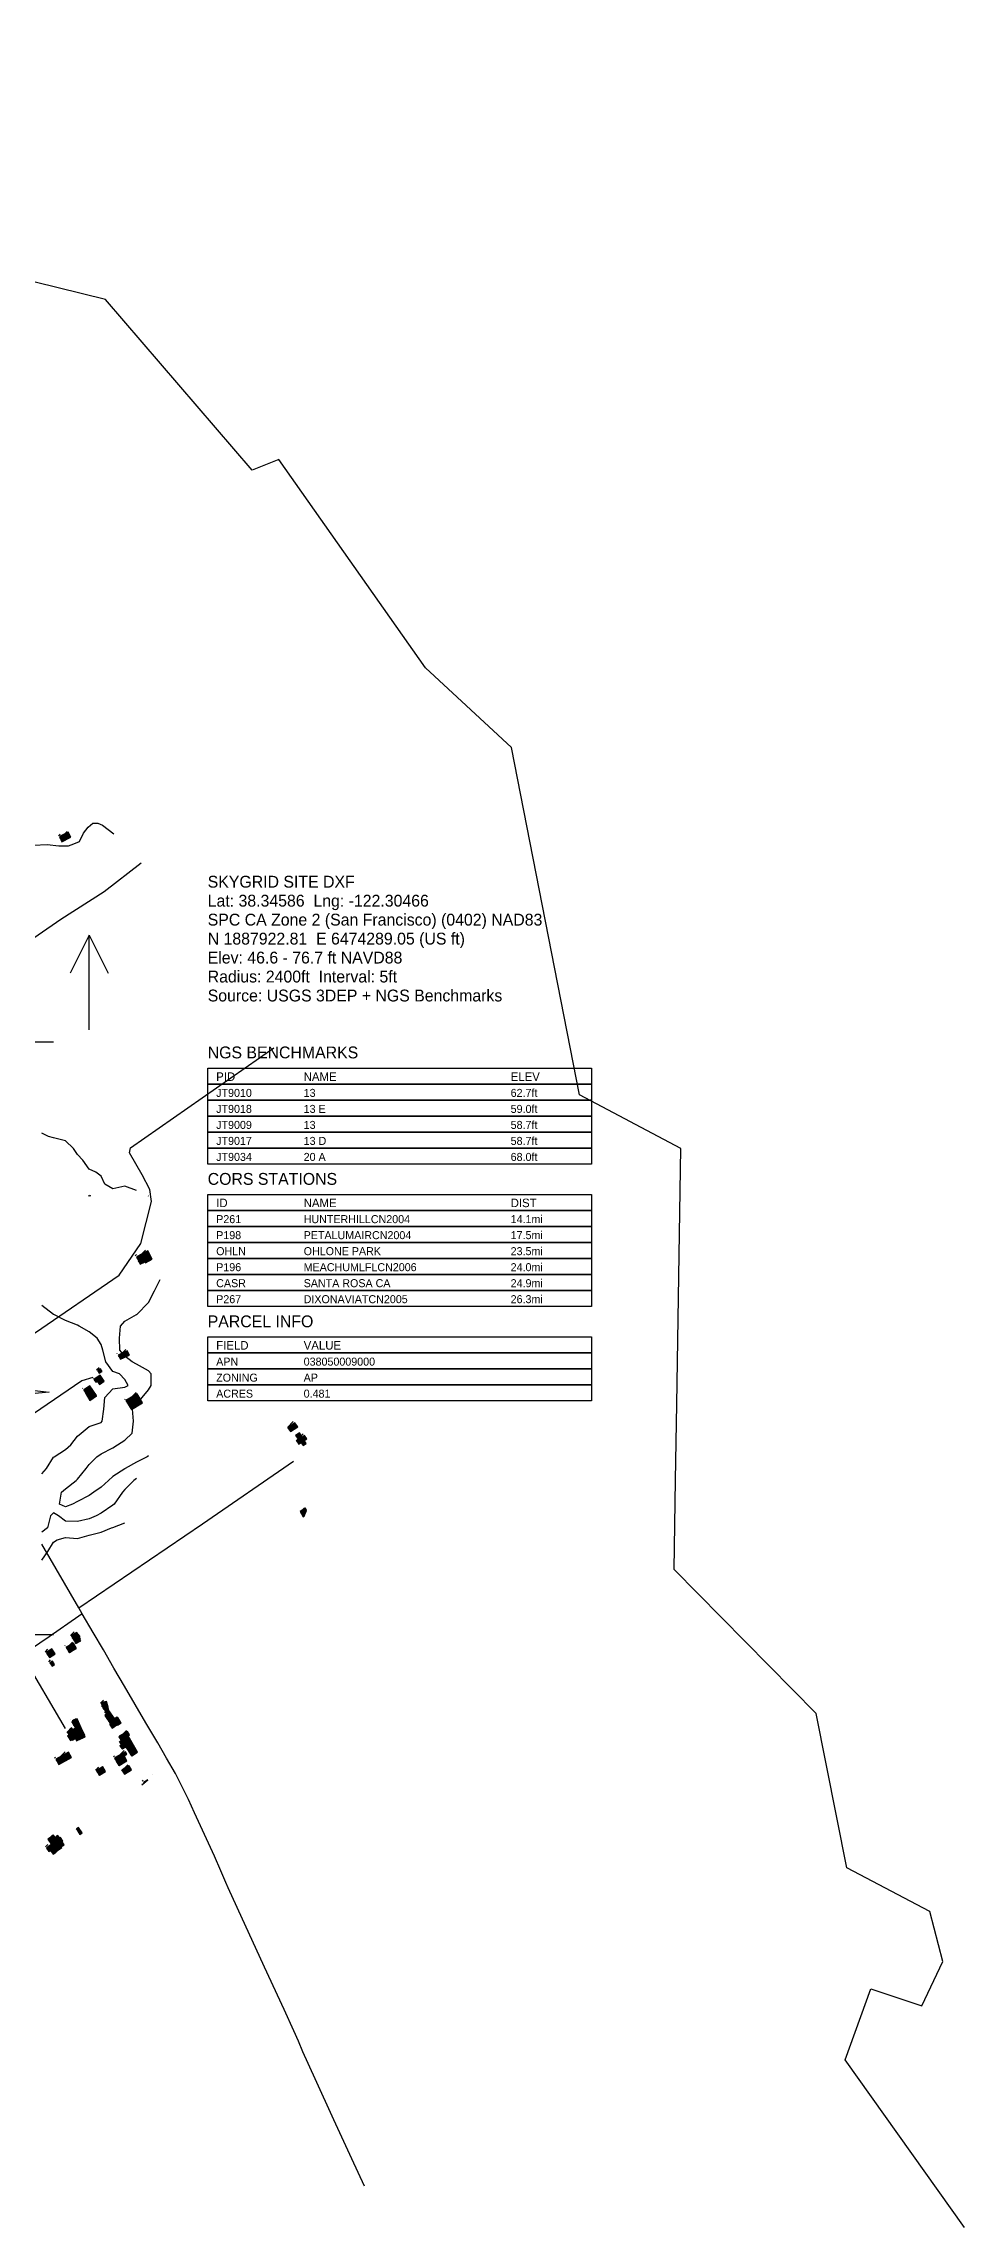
# Model space of a CAD drawing. Extents: x 6376870 to 6544053, y 1818313 to 2076828.
# Drawn here: x 6475978 to 6480641, y 1883458 to 1894475 of the extents above; entities that cross this region are included whole.
import ezdxf

# ---------------------------------------------------------------- set-up
doc = ezdxf.new("R2010")
doc.units = 21
for name, color, linetype in [('BUILDINGS', 9, 'Continuous'), ('CL_LOCAL', 4, 'Continuous'), ('CL_MAJOR', 2, 'Continuous'), ('CONTOUR_INDEX', 150, 'Continuous'), ('CONTOUR_MAJOR', 92, 'Continuous'), ('NORTH_ARROW', 7, 'Continuous'), ('PLSS_QQ', 8, 'Continuous'), ('POWER', 50, 'Continuous'), ('SITE_INFO', 2, 'Continuous')]:
    doc.layers.add(name, color=color, linetype=linetype)

msp = doc.modelspace()

# ---------------------------------------------------------------- hatches: boundary and pattern name
at = {"layer": 'BUILDINGS_HATCH'}
for points in [[(6476071, 1890434), (6476116, 1890458), (6476102, 1890484), (6476058, 1890461)], [(6476528, 1888322), (6476506, 1888365), (6476448, 1888334), (6476467, 1888298), (6476492, 1888310), (6476494, 1888305)], [(6476259, 1887746), (6476274, 1887755), (6476266, 1887768), (6476251, 1887759)], [(6476367, 1887816), (6476413, 1887837), (6476402, 1887859), (6476356, 1887837)], [(6476215, 1887611), (6476246, 1887632), (6476213, 1887682), (6476182, 1887662)], [(6476182, 1887660), (6476195, 1887640), (6476193, 1887639), (6476213, 1887608), (6476246, 1887631), (6476218, 1887671), (6476214, 1887668), (6476207, 1887677)], [(6476262, 1887689), (6476285, 1887705), (6476264, 1887735), (6476233, 1887714), (6476243, 1887700), (6476250, 1887705)], [(6476423, 1887562), (6476479, 1887596), (6476452, 1887641), (6476395, 1887607)], [(6477229, 1887450), (6477265, 1887475), (6477251, 1887495), (6477215, 1887470)], [(6477258, 1887404), (6477270, 1887386), (6477282, 1887393), (6477292, 1887379), (6477308, 1887390), (6477298, 1887405), (6477311, 1887414), (6477300, 1887431), (6477287, 1887423), (6477274, 1887444), (6477254, 1887431), (6477268, 1887410)], [(6477310, 1887051), (6477304, 1887062), (6477277, 1887046), (6477293, 1887019), (6477297, 1887022)], [(6475993, 1886332), (6476008, 1886309), (6476036, 1886326), (6476020, 1886350)], [(6475993, 1886329), (6476008, 1886307), (6476030, 1886320), (6476026, 1886325), (6476032, 1886330), (6476021, 1886347)], [(6476107, 1886332), (6476145, 1886353), (6476130, 1886380), (6476092, 1886359)], [(6476092, 1886358), (6476109, 1886332), (6476142, 1886352), (6476125, 1886377)], [(6476118, 1886418), (6476141, 1886377), (6476166, 1886392), (6476157, 1886408), (6476163, 1886411), (6476155, 1886424), (6476151, 1886421), (6476145, 1886432)], [(6476165, 1886399), (6476147, 1886433), (6476121, 1886419), (6476138, 1886385)], [(6476009, 1886280), (6476021, 1886263), (6476034, 1886272), (6476023, 1886288)], [(6476270, 1886076), (6476281, 1886045), (6476287, 1886047), (6476295, 1886018), (6476288, 1886014), (6476317, 1885972), (6476312, 1885969), (6476325, 1885950), (6476349, 1885966), (6476351, 1885964), (6476369, 1885976), (6476350, 1886005), (6476338, 1885996), (6476326, 1886015), (6476324, 1886014), (6476313, 1886032), (6476308, 1886028), (6476302, 1886044), (6476304, 1886046), (6476301, 1886055), (6476305, 1886057), (6476296, 1886084)], [(6476272, 1886079), (6476279, 1886055), (6476290, 1886035), (6476295, 1886018), (6476290, 1886016), (6476313, 1885977), (6476316, 1885966), (6476326, 1885951), (6476348, 1885964), (6476356, 1885966), (6476371, 1885976), (6476370, 1885978), (6476354, 1886004), (6476337, 1885999), (6476309, 1886039), (6476296, 1886085)], [(6476100, 1885927), (6476107, 1885913), (6476100, 1885910), (6476115, 1885887), (6476122, 1885891), (6476124, 1885888), (6476140, 1885897), (6476146, 1885890), (6476171, 1885904), (6476173, 1885899), (6476183, 1885905), (6476180, 1885911), (6476187, 1885914), (6476144, 1885994), (6476137, 1885990), (6476135, 1885993), (6476124, 1885987), (6476126, 1885985), (6476121, 1885982), (6476139, 1885949), (6476129, 1885943), (6476127, 1885946), (6476113, 1885938), (6476115, 1885935)], [(6476140, 1885948), (6476107, 1885934), (6476114, 1885917), (6476103, 1885912), (6476115, 1885886), (6476140, 1885897), (6476145, 1885885), (6476189, 1885905), (6476148, 1885997), (6476123, 1885985)], [(6476359, 1885906), (6476372, 1885885), (6476363, 1885880), (6476372, 1885864), (6476364, 1885860), (6476376, 1885844), (6476394, 1885854), (6476424, 1885809), (6476454, 1885827), (6476403, 1885909), (6476412, 1885915), (6476402, 1885931)], [(6476454, 1885828), (6476406, 1885911), (6476413, 1885916), (6476403, 1885933), (6476360, 1885908), (6476374, 1885884), (6476366, 1885879), (6476374, 1885866), (6476367, 1885862), (6476377, 1885844), (6476405, 1885860), (6476416, 1885841), (6476409, 1885837), (6476425, 1885810)], [(6476120, 1885800), (6476104, 1885828), (6476040, 1885792), (6476056, 1885765)], [(6476338, 1885799), (6476360, 1885761), (6476400, 1885784), (6476386, 1885809), (6476400, 1885817), (6476393, 1885830)], [(6476346, 1885783), (6476359, 1885760), (6476399, 1885784), (6476385, 1885807)], [(6476246, 1885733), (6476261, 1885711), (6476291, 1885730), (6476277, 1885753)], [(6476292, 1885730), (6476278, 1885753), (6476246, 1885735), (6476260, 1885711)], [(6476374, 1885736), (6476387, 1885717), (6476424, 1885739), (6476412, 1885758)], [(6476476, 1885662), (6476506, 1885687), (6476484, 1885675), (6476488, 1885669)], [(6476001, 1885388), (6476020, 1885361), (6475993, 1885342), (6476005, 1885325), (6476014, 1885331), (6476026, 1885315), (6476070, 1885345), (6476057, 1885364), (6476076, 1885378), (6476063, 1885396), (6476045, 1885383), (6476028, 1885407)], [(6475999, 1885348), (6476027, 1885311), (6476041, 1885321), (6476035, 1885330), (6476083, 1885359), (6476052, 1885405), (6476035, 1885394), (6476027, 1885405), (6476000, 1885388), (6476018, 1885360)], [(6476144, 1885439), (6476162, 1885411), (6476173, 1885419), (6476155, 1885446)]]:
    msp.add_hatch(color=251, dxfattribs=at).paths.add_polyline_path(points)
at = {"layer": 'BUILDINGS_SHADOW'}
h = msp.add_hatch(dxfattribs=at)
h.set_pattern_fill('ANSI31', scale=5)
h.paths.add_polyline_path([(6476065, 1890442), (6476109, 1890465), (6476095, 1890491), (6476051, 1890468)])
h = msp.add_hatch(dxfattribs=at)
h.set_pattern_fill('ANSI31', scale=5)
h.paths.add_polyline_path([(6476521, 1888330), (6476500, 1888372), (6476441, 1888342), (6476460, 1888305), (6476485, 1888318), (6476488, 1888312)])
h = msp.add_hatch(dxfattribs=at)
h.set_pattern_fill('ANSI31', scale=5)
h.paths.add_polyline_path([(6476252, 1887754), (6476267, 1887763), (6476259, 1887775), (6476244, 1887767)])
h = msp.add_hatch(dxfattribs=at)
h.set_pattern_fill('ANSI31', scale=5)
h.paths.add_polyline_path([(6476360, 1887823), (6476406, 1887845), (6476396, 1887866), (6476350, 1887844)])
h = msp.add_hatch(dxfattribs=at)
h.set_pattern_fill('ANSI31', scale=5)
h.paths.add_polyline_path([(6476209, 1887619), (6476240, 1887639), (6476206, 1887689), (6476175, 1887669)])
h = msp.add_hatch(dxfattribs=at)
h.set_pattern_fill('ANSI31', scale=5)
h.paths.add_polyline_path([(6476175, 1887668), (6476188, 1887648), (6476186, 1887646), (6476207, 1887615), (6476239, 1887638), (6476211, 1887678), (6476207, 1887675), (6476200, 1887685)])
h = msp.add_hatch(dxfattribs=at)
h.set_pattern_fill('ANSI31', scale=5)
h.paths.add_polyline_path([(6476255, 1887696), (6476278, 1887712), (6476257, 1887742), (6476227, 1887721), (6476236, 1887707), (6476244, 1887712)])
h = msp.add_hatch(dxfattribs=at)
h.set_pattern_fill('ANSI31', scale=5)
h.paths.add_polyline_path([(6476416, 1887569), (6476473, 1887603), (6476446, 1887648), (6476389, 1887614)])
h = msp.add_hatch(dxfattribs=at)
h.set_pattern_fill('ANSI31', scale=5)
h.paths.add_polyline_path([(6477222, 1887457), (6477258, 1887482), (6477244, 1887502), (6477208, 1887477)])
h = msp.add_hatch(dxfattribs=at)
h.set_pattern_fill('ANSI31', scale=5)
h.paths.add_polyline_path([(6477252, 1887411), (6477264, 1887393), (6477275, 1887401), (6477285, 1887386), (6477301, 1887397), (6477291, 1887413), (6477305, 1887421), (6477293, 1887439), (6477280, 1887430), (6477267, 1887451), (6477248, 1887438), (6477261, 1887417)])
h = msp.add_hatch(dxfattribs=at)
h.set_pattern_fill('ANSI31', scale=5)
h.paths.add_polyline_path([(6477303, 1887059), (6477297, 1887069), (6477270, 1887054), (6477286, 1887027), (6477290, 1887029)])
h = msp.add_hatch(dxfattribs=at)
h.set_pattern_fill('ANSI31', scale=5)
h.paths.add_polyline_path([(6475986, 1886339), (6476001, 1886316), (6476029, 1886334), (6476013, 1886357)])
h = msp.add_hatch(dxfattribs=at)
h.set_pattern_fill('ANSI31', scale=5)
h.paths.add_polyline_path([(6475986, 1886336), (6476001, 1886314), (6476023, 1886328), (6476020, 1886333), (6476026, 1886337), (6476014, 1886355)])
h = msp.add_hatch(dxfattribs=at)
h.set_pattern_fill('ANSI31', scale=5)
h.paths.add_polyline_path([(6476100, 1886340), (6476138, 1886360), (6476123, 1886388), (6476085, 1886367)])
h = msp.add_hatch(dxfattribs=at)
h.set_pattern_fill('ANSI31', scale=5)
h.paths.add_polyline_path([(6476085, 1886365), (6476102, 1886339), (6476135, 1886359), (6476118, 1886384)])
h = msp.add_hatch(dxfattribs=at)
h.set_pattern_fill('ANSI31', scale=5)
h.paths.add_polyline_path([(6476111, 1886425), (6476134, 1886384), (6476159, 1886400), (6476151, 1886415), (6476156, 1886418), (6476149, 1886431), (6476144, 1886428), (6476138, 1886439)])
h = msp.add_hatch(dxfattribs=at)
h.set_pattern_fill('ANSI31', scale=5)
h.paths.add_polyline_path([(6476158, 1886406), (6476140, 1886440), (6476114, 1886427), (6476131, 1886393)])
h = msp.add_hatch(dxfattribs=at)
h.set_pattern_fill('ANSI31', scale=5)
h.paths.add_polyline_path([(6476002, 1886288), (6476014, 1886270), (6476027, 1886279), (6476016, 1886296)])
h = msp.add_hatch(dxfattribs=at)
h.set_pattern_fill('ANSI31', scale=5)
h.paths.add_polyline_path([(6476263, 1886084), (6476274, 1886053), (6476280, 1886054), (6476289, 1886026), (6476281, 1886021), (6476310, 1885979), (6476306, 1885976), (6476318, 1885957), (6476342, 1885974), (6476345, 1885971), (6476362, 1885983), (6476343, 1886012), (6476331, 1886003), (6476319, 1886022), (6476317, 1886021), (6476306, 1886039), (6476302, 1886036), (6476295, 1886052), (6476297, 1886054), (6476294, 1886062), (6476298, 1886064), (6476289, 1886091)])
h = msp.add_hatch(dxfattribs=at)
h.set_pattern_fill('ANSI31', scale=5)
h.paths.add_polyline_path([(6476265, 1886086), (6476272, 1886062), (6476283, 1886042), (6476288, 1886026), (6476283, 1886023), (6476306, 1885985), (6476310, 1885974), (6476319, 1885958), (6476341, 1885972), (6476349, 1885974), (6476364, 1885983), (6476363, 1885986), (6476348, 1886011), (6476331, 1886006), (6476302, 1886046), (6476289, 1886093)])
h = msp.add_hatch(dxfattribs=at)
h.set_pattern_fill('ANSI31', scale=5)
h.paths.add_polyline_path([(6476093, 1885934), (6476100, 1885921), (6476094, 1885917), (6476108, 1885894), (6476115, 1885899), (6476117, 1885895), (6476133, 1885904), (6476139, 1885897), (6476164, 1885912), (6476166, 1885907), (6476177, 1885912), (6476173, 1885918), (6476180, 1885921), (6476138, 1886001), (6476130, 1885998), (6476128, 1886000), (6476118, 1885994), (6476119, 1885992), (6476114, 1885989), (6476133, 1885956), (6476122, 1885950), (6476120, 1885953), (6476106, 1885946), (6476108, 1885943)])
h = msp.add_hatch(dxfattribs=at)
h.set_pattern_fill('ANSI31', scale=5)
h.paths.add_polyline_path([(6476133, 1885956), (6476100, 1885941), (6476107, 1885924), (6476097, 1885919), (6476108, 1885893), (6476133, 1885905), (6476139, 1885893), (6476182, 1885912), (6476141, 1886004), (6476116, 1885993)])
h = msp.add_hatch(dxfattribs=at)
h.set_pattern_fill('ANSI31', scale=5)
h.paths.add_polyline_path([(6476352, 1885913), (6476365, 1885892), (6476356, 1885887), (6476365, 1885871), (6476357, 1885867), (6476369, 1885851), (6476387, 1885861), (6476417, 1885817), (6476447, 1885835), (6476396, 1885917), (6476405, 1885922), (6476395, 1885938)])
h = msp.add_hatch(dxfattribs=at)
h.set_pattern_fill('ANSI31', scale=5)
h.paths.add_polyline_path([(6476448, 1885835), (6476399, 1885919), (6476407, 1885923), (6476397, 1885940), (6476354, 1885915), (6476368, 1885891), (6476359, 1885887), (6476367, 1885873), (6476360, 1885869), (6476370, 1885851), (6476398, 1885867), (6476409, 1885849), (6476402, 1885845), (6476418, 1885818)])
h = msp.add_hatch(dxfattribs=at)
h.set_pattern_fill('ANSI31', scale=5)
h.paths.add_polyline_path([(6476113, 1885807), (6476097, 1885835), (6476033, 1885800), (6476049, 1885772)])
h = msp.add_hatch(dxfattribs=at)
h.set_pattern_fill('ANSI31', scale=5)
h.paths.add_polyline_path([(6476331, 1885806), (6476353, 1885768), (6476393, 1885791), (6476379, 1885816), (6476393, 1885824), (6476386, 1885837)])
h = msp.add_hatch(dxfattribs=at)
h.set_pattern_fill('ANSI31', scale=5)
h.paths.add_polyline_path([(6476339, 1885790), (6476352, 1885767), (6476392, 1885791), (6476378, 1885814)])
h = msp.add_hatch(dxfattribs=at)
h.set_pattern_fill('ANSI31', scale=5)
h.paths.add_polyline_path([(6476239, 1885740), (6476254, 1885718), (6476285, 1885738), (6476270, 1885760)])
h = msp.add_hatch(dxfattribs=at)
h.set_pattern_fill('ANSI31', scale=5)
h.paths.add_polyline_path([(6476285, 1885737), (6476272, 1885760), (6476239, 1885742), (6476253, 1885718)])
h = msp.add_hatch(dxfattribs=at)
h.set_pattern_fill('ANSI31', scale=5)
h.paths.add_polyline_path([(6476367, 1885743), (6476380, 1885724), (6476417, 1885746), (6476405, 1885765)])
h = msp.add_hatch(dxfattribs=at)
h.set_pattern_fill('ANSI31', scale=5)
h.paths.add_polyline_path([(6476469, 1885669), (6476499, 1885694), (6476477, 1885683), (6476481, 1885676)])
h = msp.add_hatch(dxfattribs=at)
h.set_pattern_fill('ANSI31', scale=5)
h.paths.add_polyline_path([(6476137, 1885446), (6476155, 1885419), (6476166, 1885426), (6476148, 1885453)])
h = msp.add_hatch(dxfattribs=at)
h.set_pattern_fill('ANSI31', scale=5)
h.paths.add_polyline_path([(6475994, 1885395), (6476013, 1885368), (6475987, 1885349), (6475999, 1885332), (6476007, 1885339), (6476019, 1885322), (6476063, 1885353), (6476050, 1885372), (6476069, 1885385), (6476056, 1885403), (6476038, 1885390), (6476021, 1885414)])
h = msp.add_hatch(dxfattribs=at)
h.set_pattern_fill('ANSI31', scale=5)
h.paths.add_polyline_path([(6475992, 1885355), (6476020, 1885319), (6476034, 1885328), (6476028, 1885337), (6476077, 1885367), (6476045, 1885412), (6476028, 1885401), (6476020, 1885413), (6475994, 1885395), (6476011, 1885368)])

# ---------------------------------------------------------------- linework, layer by layer
at = {"layer": 'BUILDINGS'}
for points in [[(6476071, 1890434), (6476116, 1890458), (6476102, 1890484), (6476058, 1890461), (6476071, 1890434)], [(6476528, 1888322), (6476506, 1888365), (6476448, 1888334), (6476467, 1888298), (6476492, 1888310), (6476494, 1888305), (6476528, 1888322)], [(6476259, 1887746), (6476274, 1887755), (6476266, 1887768), (6476251, 1887759), (6476259, 1887746)], [(6476367, 1887816), (6476413, 1887837), (6476402, 1887859), (6476356, 1887837), (6476367, 1887816)], [(6476215, 1887611), (6476246, 1887632), (6476213, 1887682), (6476182, 1887662), (6476215, 1887611)], [(6476182, 1887660), (6476195, 1887640), (6476193, 1887639), (6476213, 1887608), (6476246, 1887631), (6476218, 1887671), (6476214, 1887668), (6476207, 1887677), (6476182, 1887660)], [(6476262, 1887689), (6476285, 1887705), (6476264, 1887735), (6476233, 1887714), (6476243, 1887700), (6476250, 1887705), (6476262, 1887689)], [(6476423, 1887562), (6476479, 1887596), (6476452, 1887641), (6476395, 1887607), (6476423, 1887562)], [(6477229, 1887450), (6477265, 1887475), (6477251, 1887495), (6477215, 1887470), (6477229, 1887450)], [(6477258, 1887404), (6477270, 1887386), (6477282, 1887393), (6477292, 1887379), (6477308, 1887390), (6477298, 1887405), (6477311, 1887414), (6477300, 1887431), (6477287, 1887423), (6477274, 1887444), (6477254, 1887431), (6477268, 1887410), (6477258, 1887404)], [(6477310, 1887051), (6477304, 1887062), (6477277, 1887046), (6477293, 1887019), (6477297, 1887022)], [(6475993, 1886332), (6476008, 1886309), (6476036, 1886326), (6476020, 1886350), (6475993, 1886332)], [(6475993, 1886329), (6476008, 1886307), (6476030, 1886320), (6476026, 1886325), (6476032, 1886330), (6476021, 1886347), (6475993, 1886329)], [(6476107, 1886332), (6476145, 1886353), (6476130, 1886380), (6476092, 1886359), (6476107, 1886332)], [(6476092, 1886358), (6476109, 1886332), (6476142, 1886352), (6476125, 1886377), (6476092, 1886358)], [(6476118, 1886418), (6476141, 1886377), (6476166, 1886392), (6476157, 1886408), (6476163, 1886411), (6476155, 1886424), (6476151, 1886421), (6476145, 1886432), (6476118, 1886418)], [(6476165, 1886399), (6476147, 1886433), (6476121, 1886419), (6476138, 1886385), (6476165, 1886399)], [(6476009, 1886280), (6476021, 1886263), (6476034, 1886272), (6476023, 1886288), (6476009, 1886280)], [(6476270, 1886076), (6476281, 1886045), (6476287, 1886047), (6476295, 1886018), (6476288, 1886014), (6476317, 1885972), (6476312, 1885969), (6476325, 1885950), (6476349, 1885966), (6476351, 1885964), (6476369, 1885976), (6476350, 1886005), (6476338, 1885996), (6476326, 1886015), (6476324, 1886014), (6476313, 1886032), (6476308, 1886028), (6476302, 1886044), (6476304, 1886046), (6476301, 1886055), (6476305, 1886057), (6476296, 1886084), (6476270, 1886076)], [(6476272, 1886079), (6476279, 1886055), (6476290, 1886035), (6476295, 1886018), (6476290, 1886016), (6476313, 1885977), (6476316, 1885966), (6476326, 1885951), (6476348, 1885964), (6476356, 1885966), (6476371, 1885976), (6476370, 1885978), (6476354, 1886004), (6476337, 1885999), (6476309, 1886039), (6476296, 1886085), (6476272, 1886079)], [(6476100, 1885927), (6476107, 1885913), (6476100, 1885910), (6476115, 1885887), (6476122, 1885891), (6476124, 1885888), (6476140, 1885897), (6476146, 1885890), (6476171, 1885904), (6476173, 1885899), (6476183, 1885905), (6476180, 1885911), (6476187, 1885914), (6476144, 1885994), (6476137, 1885990), (6476135, 1885993), (6476124, 1885987), (6476126, 1885985), (6476121, 1885982), (6476139, 1885949), (6476129, 1885943), (6476127, 1885946), (6476113, 1885938), (6476115, 1885935), (6476100, 1885927)], [(6476140, 1885948), (6476107, 1885934), (6476114, 1885917), (6476103, 1885912), (6476115, 1885886), (6476140, 1885897), (6476145, 1885885), (6476189, 1885905), (6476148, 1885997), (6476123, 1885985), (6476140, 1885948)], [(6476359, 1885906), (6476372, 1885885), (6476363, 1885880), (6476372, 1885864), (6476364, 1885860), (6476376, 1885844), (6476394, 1885854), (6476424, 1885809), (6476454, 1885827), (6476403, 1885909), (6476412, 1885915), (6476402, 1885931), (6476359, 1885906)], [(6476454, 1885828), (6476406, 1885911), (6476413, 1885916), (6476403, 1885933), (6476360, 1885908), (6476374, 1885884), (6476366, 1885879), (6476374, 1885866), (6476367, 1885862), (6476377, 1885844), (6476405, 1885860), (6476416, 1885841), (6476409, 1885837), (6476425, 1885810), (6476454, 1885828)], [(6476120, 1885800), (6476104, 1885828), (6476040, 1885792), (6476056, 1885765), (6476120, 1885800)], [(6476338, 1885799), (6476360, 1885761), (6476400, 1885784), (6476386, 1885809), (6476400, 1885817), (6476393, 1885830), (6476338, 1885799)], [(6476346, 1885783), (6476359, 1885760), (6476399, 1885784), (6476385, 1885807), (6476346, 1885783)], [(6476246, 1885733), (6476261, 1885711), (6476291, 1885730), (6476277, 1885753), (6476246, 1885733)], [(6476292, 1885730), (6476278, 1885753), (6476246, 1885735), (6476260, 1885711), (6476292, 1885730)], [(6476374, 1885736), (6476387, 1885717), (6476424, 1885739), (6476412, 1885758), (6476374, 1885736)], [(6476476, 1885662), (6476506, 1885687), (6476484, 1885675), (6476488, 1885669), (6476476, 1885662)], [(6476528, 1885717), (6476528, 1885717)], [(6476475, 1885667), (6476475, 1885667)], [(6476001, 1885388), (6476020, 1885361), (6475993, 1885342), (6476005, 1885325), (6476014, 1885331), (6476026, 1885315), (6476070, 1885345), (6476057, 1885364), (6476076, 1885378), (6476063, 1885396), (6476045, 1885383), (6476028, 1885407), (6476001, 1885388)], [(6475999, 1885348), (6476027, 1885311), (6476041, 1885321), (6476035, 1885330), (6476083, 1885359), (6476052, 1885405), (6476035, 1885394), (6476027, 1885405), (6476000, 1885388), (6476018, 1885360), (6475999, 1885348)], [(6476144, 1885439), (6476162, 1885411), (6476173, 1885419), (6476155, 1885446), (6476144, 1885439)]]:
    msp.add_lwpolyline(points, close=True, dxfattribs=at)
at = {"layer": 'CL_LOCAL'}
for points in [[(6474486, 1889410), (6474528, 1889439), (6474635, 1889513), (6474786, 1889644), (6475080, 1889843), (6475108, 1889861), (6475263, 1889960), (6475577, 1890185), (6475899, 1890409), (6475922, 1890417), (6475927, 1890418), (6475996, 1890421), (6476055, 1890415), (6476104, 1890415), (6476132, 1890424), (6476160, 1890437), (6476181, 1890478), (6476203, 1890509), (6476228, 1890530), (6476253, 1890529), (6476277, 1890520), (6476333, 1890475)], [(6474683, 1889072), (6474766, 1889140), (6474955, 1889275), (6475149, 1889412), (6475240, 1889474), (6475412, 1889593), (6475505, 1889659), (6475598, 1889725), (6475761, 1889837), (6475950, 1889965), (6476065, 1890044), (6476284, 1890184), (6476472, 1890329)], [(6475497, 1887686), (6475937, 1887951), (6476360, 1888242), (6476470, 1888402), (6476525, 1888614), (6476516, 1888675), (6476478, 1888749), (6476413, 1888861), (6476418, 1888886), (6477144, 1889392)], [(6476227, 1887724), (6476172, 1887707), (6475680, 1887373)], [(6476156, 1886558), (6476783, 1886984), (6477244, 1887300)], [(6476174, 1886528), (6476157, 1886516), (6476007, 1886412), (6475870, 1886319)], [(6475870, 1886319), (6476088, 1885948)]]:
    msp.add_lwpolyline(points, dxfattribs=at)
at = {"layer": 'CL_MAJOR'}
msp.add_lwpolyline([(6477603, 1883631), (6477539, 1883769), (6477448, 1883967), (6477353, 1884175), (6477291, 1884311), (6477269, 1884365), (6477246, 1884418), (6477196, 1884525), (6477097, 1884739), (6477051, 1884839), (6477004, 1884942), (6476913, 1885142), (6476901, 1885168), (6476876, 1885228), (6476843, 1885301), (6476742, 1885521), (6476711, 1885588), (6476666, 1885680), (6476646, 1885719), (6476601, 1885797), (6476556, 1885875), (6476496, 1885977), (6476388, 1886161), (6476334, 1886253), (6476281, 1886345), (6476229, 1886433), (6476174, 1886528), (6476156, 1886558), (6475970, 1886880)], dxfattribs=at)
at = {"layer": 'CONTOUR_INDEX'}
for points, elevation in [([(6476449, 1888670), (6476389, 1888692), (6476329, 1888678), (6476289, 1888703), (6476269, 1888742), (6476242, 1888763), (6476209, 1888779), (6476176, 1888823), (6476149, 1888852), (6476129, 1888883), (6476089, 1888921), (6476029, 1888936), (6476003, 1888943), (6475969, 1888960)], 50), ([(6476209, 1888641), (6476207, 1888643), (6476209, 1888647), (6476216, 1888643), (6476209, 1888641)], 50), ([(6476508, 1888643), (6476509, 1888641)], 50), ([(6476509, 1887328), (6476503, 1887323), (6476449, 1887296), (6476391, 1887263), (6476389, 1887261), (6476329, 1887223), (6476306, 1887203), (6476269, 1887169), (6476232, 1887143), (6476209, 1887127), (6476149, 1887097), (6476125, 1887083), (6476089, 1887070), (6476058, 1887083), (6476068, 1887143), (6476089, 1887161), (6476143, 1887203), (6476149, 1887209), (6476194, 1887263), (6476209, 1887283), (6476248, 1887323), (6476269, 1887337), (6476329, 1887368), (6476353, 1887383), (6476389, 1887406), (6476426, 1887443), (6476433, 1887503), (6476429, 1887563), (6476449, 1887585), (6476478, 1887623), (6476509, 1887661), (6476523, 1887683), (6476523, 1887743), (6476509, 1887757), (6476449, 1887792), (6476426, 1887803), (6476389, 1887832), (6476364, 1887863), (6476362, 1887923), (6476367, 1887983), (6476389, 1888009), (6476449, 1888042), (6476450, 1888043), (6476509, 1888103), (6476509, 1888103), (6476540, 1888163), (6476569, 1888220)], 50), ([(6475969, 1886799), (6476000, 1886843), (6476029, 1886891), (6476047, 1886903), (6476089, 1886915), (6476149, 1886909), (6476209, 1886926), (6476269, 1886941), (6476322, 1886963), (6476329, 1886965), (6476389, 1886988)], 60)]:
    msp.add_lwpolyline(points, dxfattribs=dict(at, elevation=elevation))
at = {"layer": 'CONTOUR_MAJOR', "elevation": 55}
for points in [[(6475969, 1887237), (6475993, 1887263), (6476029, 1887320), (6476031, 1887323), (6476089, 1887360), (6476116, 1887383), (6476149, 1887427), (6476168, 1887443), (6476209, 1887476), (6476269, 1887497), (6476275, 1887503), (6476283, 1887563), (6476288, 1887623), (6476329, 1887667), (6476389, 1887675), (6476407, 1887683), (6476389, 1887714), (6476363, 1887743), (6476329, 1887754), (6476293, 1887803), (6476278, 1887863), (6476269, 1887891), (6476250, 1887923), (6476209, 1887955), (6476159, 1887983), (6476149, 1887988), (6476089, 1888012), (6476030, 1888043), (6476029, 1888043), (6475969, 1888089)], [(6476449, 1887212), (6476435, 1887203), (6476389, 1887157), (6476378, 1887143), (6476335, 1887083), (6476329, 1887077), (6476269, 1887037), (6476245, 1887023), (6476209, 1887009), (6476149, 1886995), (6476089, 1886996), (6476054, 1887023), (6476029, 1887039), (6476013, 1887023), (6475998, 1886963), (6475969, 1886941)]]:
    msp.add_lwpolyline(points, dxfattribs=at)
at = {"layer": 'IMG_ALIGN_FAR'}
for p, q in [((6475549, 1889423, 47), (6476029, 1889423, 47)), ((6475549, 1886423, 47), (6476029, 1886423, 47))]:
    msp.add_line(p, q, dxfattribs=at)
at = {"layer": 'NORTH_ARROW'}
for p, q in [((6476209, 1889963), (6476113, 1889771)), ((6476209, 1889483), (6476209, 1889963)), ((6476209, 1889963), (6476305, 1889771))]:
    msp.add_line(p, q, dxfattribs=at)
at = {"layer": 'PLSS_QQ'}
msp.add_lwpolyline([(6480641, 1883422), (6480037, 1884271), (6480166, 1884630), (6480425, 1884544), (6480532, 1884768), (6480465, 1885022), (6480046, 1885242), (6479890, 1886024), (6479171, 1886752), (6479178, 1887205), (6479184, 1887589), (6479204, 1888882), (6478692, 1889154), (6478347, 1890913), (6477911, 1891316), (6477169, 1892370), (6477035, 1892315), (6476291, 1893180), (6475813, 1893297), (6475190, 1894023), (6474777, 1895023)], dxfattribs=at)
msp.add_lwpolyline([(6480641, 1883422), (6480037, 1884271), (6480166, 1884630), (6480425, 1884544), (6480532, 1884768), (6480465, 1885022), (6480046, 1885242), (6479890, 1886024), (6479171, 1886752), (6479178, 1887205), (6479184, 1887589), (6479204, 1888882), (6478692, 1889154), (6478347, 1890913), (6477911, 1891316), (6477169, 1892370), (6477035, 1892315), (6476291, 1893180), (6475813, 1893297), (6475190, 1894023), (6474777, 1895023)], dxfattribs=at)
at = {"layer": 'POWER'}
msp.add_lwpolyline([(6475802, 1887673), (6476007, 1887649), (6475827, 1887633)], dxfattribs=at)
at = {"layer": 'SITE_INFO'}
for points in [[(6476809, 1889290), (6478753, 1889290), (6478753, 1889209), (6476809, 1889209), (6476809, 1889290)], [(6476809, 1889209), (6478753, 1889209), (6478753, 1889128), (6476809, 1889128), (6476809, 1889209)], [(6476809, 1889128), (6478753, 1889128), (6478753, 1889047), (6476809, 1889047), (6476809, 1889128)], [(6476809, 1889047), (6478753, 1889047), (6478753, 1888966), (6476809, 1888966), (6476809, 1889047)], [(6476809, 1888966), (6478753, 1888966), (6478753, 1888885), (6476809, 1888885), (6476809, 1888966)], [(6476809, 1888885), (6478753, 1888885), (6478753, 1888804), (6476809, 1888804), (6476809, 1888885)], [(6476809, 1888650), (6478753, 1888650), (6478753, 1888569), (6476809, 1888569), (6476809, 1888650)], [(6476809, 1888569), (6478753, 1888569), (6478753, 1888488), (6476809, 1888488), (6476809, 1888569)], [(6476809, 1888488), (6478753, 1888488), (6478753, 1888407), (6476809, 1888407), (6476809, 1888488)], [(6476809, 1888407), (6478753, 1888407), (6478753, 1888326), (6476809, 1888326), (6476809, 1888407)], [(6476809, 1888326), (6478753, 1888326), (6478753, 1888245), (6476809, 1888245), (6476809, 1888326)], [(6476809, 1888245), (6478753, 1888245), (6478753, 1888164), (6476809, 1888164), (6476809, 1888245)], [(6476809, 1888164), (6478753, 1888164), (6478753, 1888083), (6476809, 1888083), (6476809, 1888164)], [(6476809, 1887929), (6478753, 1887929), (6478753, 1887848), (6476809, 1887848), (6476809, 1887929)], [(6476809, 1887848), (6478753, 1887848), (6478753, 1887767), (6476809, 1887767), (6476809, 1887848)], [(6476809, 1887767), (6478753, 1887767), (6478753, 1887686), (6476809, 1887686), (6476809, 1887767)], [(6476809, 1887686), (6478753, 1887686), (6478753, 1887605), (6476809, 1887605), (6476809, 1887686)]]:
    msp.add_lwpolyline(points, dxfattribs=at)

# ---------------------------------------------------------------- texts
for s, height, p in [('SKYGRID SITE DXF', 60, (6476809, 1890203)), ('Lat: 38.34586  Lng: -122.30466', 60, (6476809, 1890107)), ('SPC CA Zone 2 (San Francisco) (0402) NAD83', 60, (6476809, 1890011)), ('N 1887922.81  E 6474289.05 (US ft)', 60, (6476809, 1889915)), ('Elev: 46.6 - 76.7 ft NAVD88', 60, (6476809, 1889819)), ('Radius: 2400ft  Interval: 5ft', 60, (6476809, 1889723)), ('Source: USGS 3DEP + NGS Benchmarks', 60, (6476809, 1889627)), ('NGS BENCHMARKS', 60, (6476809, 1889339)), ('PID', 43.2, (6476852, 1889225)), ('NAME', 43.2, (6477295, 1889225)), ('ELEV', 43.2, (6478343, 1889225)), ('JT9010', 40.5, (6476852, 1889144)), ('JT9018', 40.5, (6476852, 1889063)), ('13', 40.5, (6477295, 1889144)), ('13 E', 40.5, (6477295, 1889063)), ('62.7ft', 40.5, (6478343, 1889144)), ('59.0ft', 40.5, (6478343, 1889063)), ('JT9009', 40.5, (6476852, 1888982)), ('13', 40.5, (6477295, 1888982)), ('58.7ft', 40.5, (6478343, 1888982)), ('JT9017', 40.5, (6476852, 1888901)), ('13 D', 40.5, (6477295, 1888901)), ('58.7ft', 40.5, (6478343, 1888901)), ('CORS STATIONS', 60, (6476809, 1888699)), ('JT9034', 40.5, (6476852, 1888820)), ('20 A', 40.5, (6477295, 1888820)), ('68.0ft', 40.5, (6478343, 1888820)), ('P261', 40.5, (6476852, 1888505)), ('ID', 43.2, (6476852, 1888586)), ('HUNTERHILLCN2004', 40.5, (6477295, 1888505)), ('NAME', 43.2, (6477295, 1888586)), ('DIST', 43.2, (6478343, 1888586)), ('14.1mi', 40.5, (6478343, 1888505)), ('P198', 40.5, (6476852, 1888424)), ('PETALUMAIRCN2004', 40.5, (6477295, 1888424)), ('17.5mi', 40.5, (6478343, 1888424)), ('OHLN', 40.5, (6476852, 1888343)), ('OHLONE PARK', 40.5, (6477295, 1888343)), ('23.5mi', 40.5, (6478343, 1888343)), ('CASR', 40.5, (6476852, 1888181)), ('P196', 40.5, (6476852, 1888262)), ('SANTA ROSA CA', 40.5, (6477295, 1888181)), ('MEACHUMLFLCN2006', 40.5, (6477295, 1888262)), ('24.0mi', 40.5, (6478343, 1888262)), ('24.9mi', 40.5, (6478343, 1888181)), ('P267', 40.5, (6476852, 1888100)), ('DIXONAVIATCN2005', 40.5, (6477295, 1888100)), ('26.3mi', 40.5, (6478343, 1888100)), ('PARCEL INFO', 60, (6476809, 1887978)), ('FIELD', 43.2, (6476852, 1887865)), ('VALUE', 43.2, (6477295, 1887865)), ('APN', 40.5, (6476852, 1887784)), ('038050009000', 40.5, (6477295, 1887784)), ('ACRES', 40.5, (6476852, 1887622)), ('ZONING', 40.5, (6476852, 1887703)), ('AP', 40.5, (6477295, 1887703)), ('0.481', 40.5, (6477295, 1887622))]:
    msp.add_text(s, height=height, dxfattribs=at).set_placement(p)

doc.saveas('drawing.dxf')
